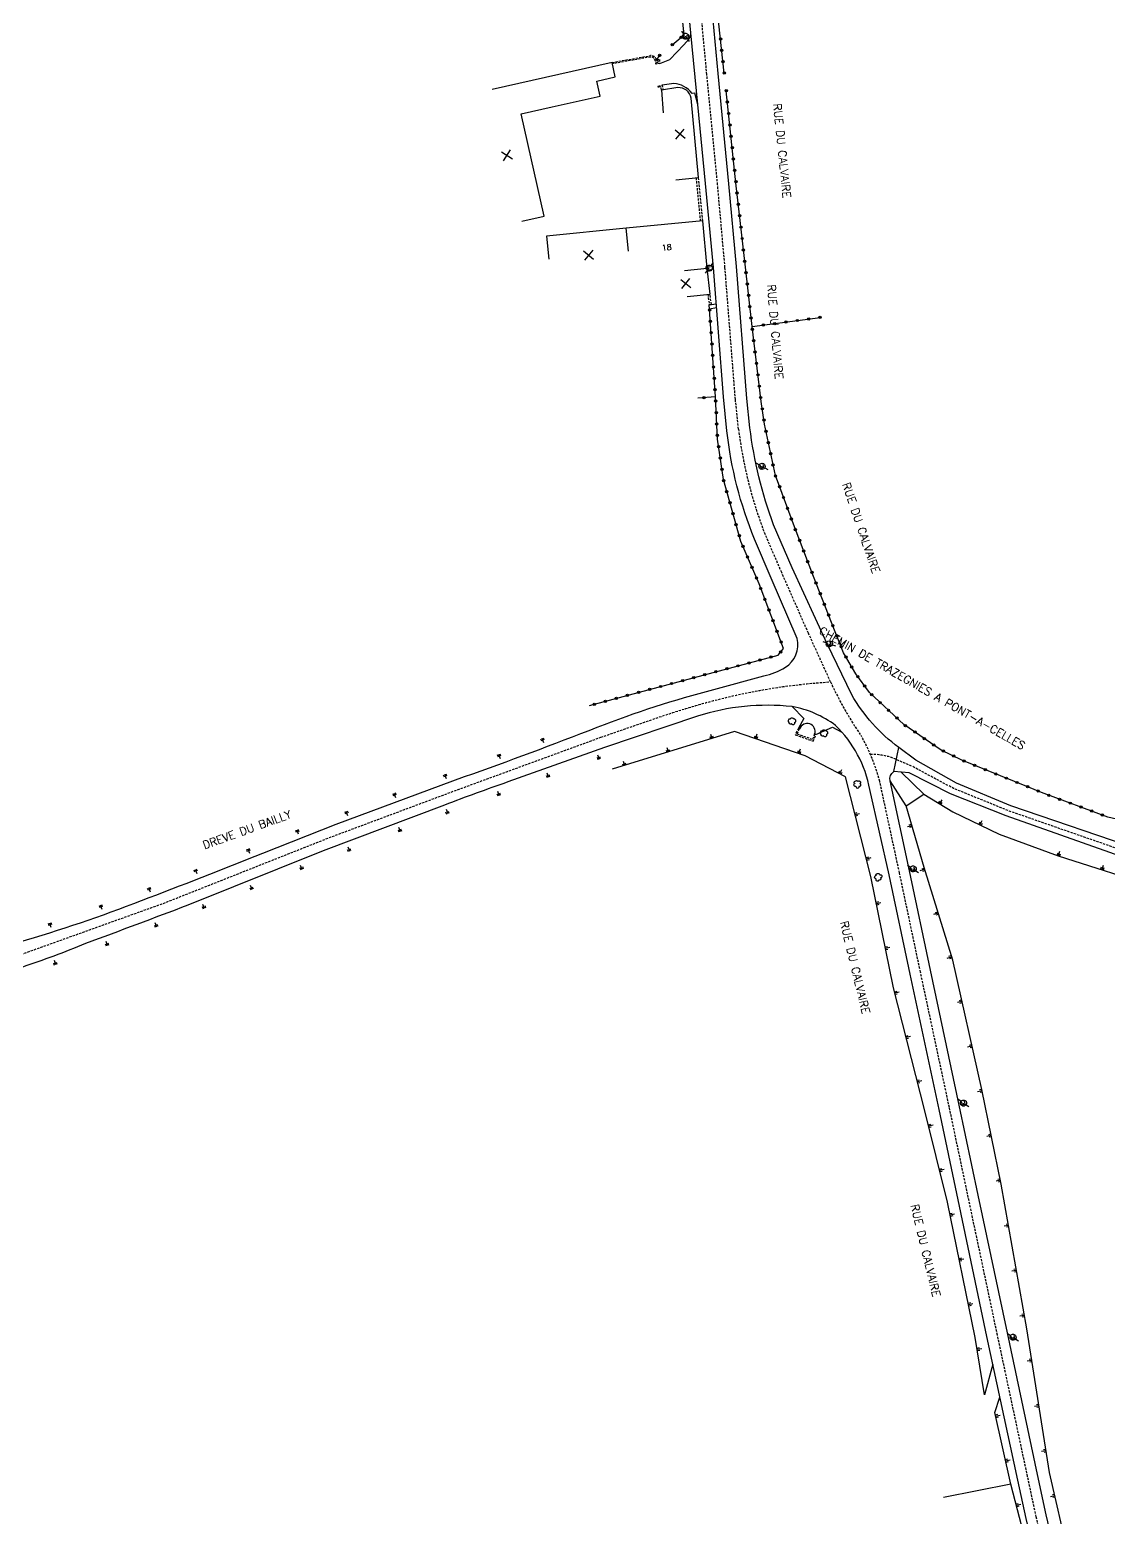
# Model space of a CAD drawing. Header units: millimetres. Extents: x 147000 to 148000, y 130000 to 131001.
# Drawn here: x 147288.9 to 147524.8, y 130413 to 130738.3 of the extents above; entities that cross this region are included whole.
import ezdxf
from ezdxf.enums import TextEntityAlignment as Align

# ---------------------------------------------------------------- set-up
doc = ezdxf.new("R2010")
doc.units = ezdxf.units.MM
doc.linetypes.add('DASHED', pattern=[0.75, 0.5, -0.25])
doc.layers.get('0').update_dxf_attribs({"linetype": 'CONTINUOUS'})
for name, color, linetype in [('W0001', 6, 'DASHED'), ('W0008', 7, 'CONTINUOUS'), ('W0100', 7, 'CONTINUOUS'), ('W0112', 1, 'DASHED'), ('W0211', 2, 'CONTINUOUS'), ('W0300', 7, 'CONTINUOUS'), ('W0322', 7, 'CONTINUOUS'), ('W0330', 7, 'CONTINUOUS'), ('W0334', 7, 'CONTINUOUS'), ('W0471', 7, 'CONTINUOUS'), ('W0989', 7, 'CONTINUOUS'), ('W0991', 7, 'CONTINUOUS'), ('W1102', 7, 'CONTINUOUS')]:
    doc.layers.add(name, color=color, linetype=linetype)
doc.styles.get("Standard").update_dxf_attribs({"font": 'romans.shx', "width": 0.85})

# ---------------------------------------------------------------- blocks, each defined once
blk = doc.blocks.new('t322o')
at = {"color": 0, "linetype": 'Continuous'}
for radius in [0.25, 0.15]:
    blk.add_circle((0, 0), radius, dxfattribs=at)
blk = doc.blocks.new('t991o')
at = {"color": 0, "linetype": 'Continuous'}
for p, q in [((-1, 1), (1, -1)), ((-1, -1), (1, 1))]:
    blk.add_line(p, q, dxfattribs=at)
blk = doc.blocks.new('t211o')
at = {"color": 0, "linetype": 'Continuous'}
for p, q in [((-0.29, 0.5), (-0.29, 0)), ((0, 1), (0, 0)), ((0.29, 0.5), (0.29, 0))]:
    blk.add_line(p, q, dxfattribs=at)
blk = doc.blocks.new('T471')
for p, q in [((-0.333334, 0.333334), (-0.333334, -0.333334)), ((-0.333334, 0.333334), (0.333334, 0.333334)), ((-0.333334, 0), (0, 0)), ((0.500001, 0.500001), (1.000002, 1.000002)), ((-0.500001, -0.500001), (-1.000002, -1.000002)), ((-0.333334, -0.333334), (0.333334, -0.333334))]:
    blk.add_line(p, q)
blk.add_ellipse((0, 0), major_axis=(0.471405, 0.471405), ratio=1, start_param=5.4977871438, end_param=11.780972451)
blk = doc.blocks.new('T300')
for p, q in [((-0.8, 0.51), (-0.86, 0.34)), ((-0.86, 0.34), (-0.86, 0.17)), ((-0.86, 0.17), (-0.74, 0.06)), ((-0.69, 0.63), (-0.8, 0.51)), ((-0.8, -0.06), (-0.74, 0.06)), ((-0.74, 0.06), (-0.69, 0.11)), ((-0.57, 0.69), (-0.69, 0.63)), ((-0.46, 0.69), (-0.57, 0.69)), ((-0.29, 0.63), (-0.46, 0.69)), ((-0.29, 0.63), (-0.17, 0.74)), ((-0.23, 0.57), (-0.29, 0.63)), ((-0.17, 0.74), (-0.06, 0.8)), ((-0.06, 0.8), (0.06, 0.8)), ((0.06, 0.8), (0.23, 0.74)), ((0.23, 0.74), (0.34, 0.63)), ((0.34, 0.63), (0.4, 0.51)), ((0.46, 0.46), (0.34, 0.46)), ((0.4, 0.51), (0.4, 0.46)), ((0.57, 0.4), (0.46, 0.46)), ((0.57, 0.4), (0.69, 0.29)), ((0.69, 0.29), (0.74, 0.17)), ((0.74, 0.06), (0.69, -0.17)), ((0.74, 0.17), (0.74, 0.06)), ((-0.8, -0.17), (-0.8, -0.06)), ((-0.8, -0.23), (-0.8, -0.17)), ((-0.74, -0.34), (-0.8, -0.23)), ((-0.69, -0.4), (-0.74, -0.34)), ((-0.51, -0.46), (-0.69, -0.4)), ((-0.4, -0.46), (-0.51, -0.46)), ((-0.4, -0.46), (-0.34, -0.46)), ((-0.34, -0.46), (-0.34, -0.4)), ((-0.34, -0.51), (-0.34, -0.46)), ((-0.29, -0.63), (-0.34, -0.51)), ((-0.17, -0.74), (-0.29, -0.63)), ((-0.06, -0.8), (-0.17, -0.74)), ((0.06, -0.8), (-0.06, -0.8)), ((0.17, -0.74), (0.06, -0.8)), ((0.23, -0.69), (0.17, -0.74)), ((0.29, -0.46), (0.23, -0.46)), ((0.29, -0.63), (0.23, -0.69)), ((0.46, -0.4), (0.29, -0.46)), ((0.34, -0.51), (0.29, -0.63)), ((0.34, -0.51), (0.34, -0.46)), ((0.57, -0.34), (0.46, -0.4)), ((0.63, -0.29), (0.57, -0.34)), ((0.69, -0.17), (0.63, -0.29))]:
    blk.add_line(p, q)

msp = doc.modelspace()

# ---------------------------------------------------------------- linework, layer by layer
at = {"layer": 'W0001'}
msp.add_lwpolyline([(147511.2, 130403.89), (147509.01, 130413.1), (147507.12, 130421.94), (147500.53, 130452.87), (147494.15, 130482.98), (147490.01, 130502.66), (147483.7, 130532.22), (147479.11, 130553.94), (147474.79, 130573.97, 0.064759), (147470.78, 130583.84, -0.044109), (147464.04, 130595.72), (147459.19, 130606.37), (147453.35, 130619.63), (147449.27, 130629.13, -0.059303), (147443.92, 130651.01), (147443.23, 130657.45), (147440.95, 130686.36), (147439.34, 130704.44), (147436.99, 130728.52), (147434.33, 130756.62)], format="xyb", dxfattribs=at)
at = {"layer": 'W0001', "flags": 128}
for points in [[(147413.81, 130583.61), (147425.22, 130587.56, -0.015778), (147436.75, 130591.16, -0.052593), (147464.04, 130595.72, -39.055925)], [(148000, 130445.1), (147952.24, 130462.27), (147905.66, 130477.12), (147865.86, 130486.45), (147799.95, 130497.52), (147748.27, 130508.81), (147732.17, 130513.96), (147691.84, 130524.98), (147619.39, 130541.65), (147603.65, 130545.09), (147549.84, 130553.67), (147531.59, 130557.56), (147502.95, 130567.53), (147490.93, 130572.42), (147481.93, 130577.21), (147478.39, 130578.76, 0.109593), (147472.76, 130579.85, 5.602792)]]:
    msp.add_lwpolyline(points, format="xyb", dxfattribs=at)
msp.add_lwpolyline([(147216.89, 130520.29), (147235.57, 130523.81), (147255.89, 130527.64), (147286.86, 130536.05), (147318.45, 130547.4), (147346.48, 130558.51), (147354.5, 130561.68), (147381.8, 130571.89), (147413.81, 130583.61), (147413.81, 130583.61)], dxfattribs=at)
at = {"layer": 'W0008'}
for points in [[(147413.03, 130585.82, -0.028429), (147438.53, 130594.08), (147449.41, 130597.04, 0.093247), (147454.16, 130598.92, 0.321902), (147456.7, 130605.23), (147451.05, 130618.42), (147447.4, 130626.96, -0.068872), (147441.37, 130650.6), (147440.63, 130658.02), (147438.41, 130686.31), (147436.71, 130704.74), (147435.03, 130721.99), (147433.52, 130737.65), (147431.68, 130756.74)], [(147513.36, 130404.4), (147511.18, 130413.59), (147509.29, 130422.4), (147502.7, 130453.33), (147496.32, 130483.44), (147492.19, 130503.12), (147485.87, 130532.67), (147481.28, 130554.41), (147477.04, 130574.09, -0.274959), (147477.85, 130576.13), (147478.93, 130581.38, -0.102081), (147468.66, 130592.9), (147463.26, 130604.05), (147455.64, 130620.64), (147451.59, 130630.06, -0.059091), (147446.4, 130651.3), (147445.72, 130657.68), (147443.45, 130686.57), (147441.82, 130704.67), (147439.48, 130728.76), (147436.82, 130756.86)], [(147444.62, 130300.99), (147478.14, 130297.79), (147487.15, 130297.39, 0.135638), (147506.82, 130304.56, 0.150808), (147521.36, 130323.49, 0.127704), (147522.71, 130345.68), (147515.27, 130377.04), (147508.96, 130403.46), (147506.78, 130412.8), (147504.95, 130421.14), (147498.24, 130452.54), (147491.91, 130482.47), (147487.78, 130502.21), (147481.45, 130531.82), (147476.83, 130553.49), (147472.64, 130572.17, 0.155604), (147465.1, 130586.2, 0.117541), (147455.65, 130590.32, 0.10194), (147434.96, 130588.24), (147414.59, 130581.4)]]:
    msp.add_lwpolyline(points, format="xyb", dxfattribs=at)
at = {"layer": 'W0008', "flags": 128}
for points in [[(147219.04, 130680.29, -0.001145), (147220.77, 130673.75, -0.0104), (147225.21, 130656.55, -0.0529), (147226.93, 130643.71), (147227.01, 130632.25), (147223.53, 130576.53), (147222.43, 130559.54), (147220.94, 130535.35, 0.0935), (147221.12, 130531.6, 0.1585), (147223.61, 130528.57, 0.0817), (147226.69, 130527.13, 0.0522), (147230.04, 130526.56, 0.0442), (147236.29, 130526.78, 0.0282), (147251.25, 130529.28, 0.0148), (147270.74, 130534.34), (147286.55, 130538.8, 0.0214), (147313.38, 130547.9, 0.0038), (147339.88, 130558.23), (147355.93, 130564.57), (147383.97, 130575, 0.009031), (147413.03, 130585.82)], [(147414.59, 130581.4), (147393.49, 130573.83, 0.0087), (147379.63, 130568.79), (147353.07, 130558.79), (147323.51, 130546.89, -0.0032), (147301.12, 130538.49, -0.017), (147287.17, 130533.29, -0.0079), (147277.14, 130530.53, -0.018), (147260.52, 130526), (147234.85, 130520.84), (147225.67, 130519.06, 0.070031), (147223.75, 130518.36, 0.070031)]]:
    msp.add_lwpolyline(points, format="xyb", dxfattribs=at)
at = {"layer": 'W0008'}
for points in [[(148000, 130446.34), (147952.75, 130463.41), (147906, 130478.25), (147865.7, 130487.6), (147799.84, 130498.69), (147748.54, 130509.89), (147732.83, 130514.93), (147691.98, 130526.28), (147619.49, 130542.78), (147603.54, 130546.24), (147550.08, 130554.88), (147532.08, 130558.81), (147503.48, 130568.62), (147491.59, 130573.56), (147482.67, 130578.58), (147478.93, 130581.38)], [(148000, 130443.86), (147951.74, 130461.12), (147905.32, 130476), (147866.01, 130485.3), (147800.07, 130496.35), (147748.01, 130507.73), (147731.51, 130512.99), (147691.7, 130523.68), (147619.29, 130540.52), (147603.76, 130543.94), (147549.6, 130552.46), (147531.11, 130556.32), (147502.42, 130566.44), (147490.27, 130571.27), (147481.19, 130575.85), (147477.85, 130576.13)]]:
    msp.add_lwpolyline(points, dxfattribs=at)
at = {"layer": 'W0100'}
for points in [[(147396.51, 130696.44), (147401.39, 130697.54), (147396.36, 130719.94), (147403.17, 130721.47), (147413.65, 130723.83), (147412.91, 130727.12), (147416.94, 130728.02), (147416.27, 130731.18), (147390.03, 130725.29)], [(147432.7, 130680.02), (147437.68, 130680.54), (147437.09, 130686.19), (147436.09, 130696.52), (147419.38, 130694.91), (147401.9, 130693.16), (147402.4, 130688.18)]]:
    msp.add_lwpolyline(points, dxfattribs=at)
msp.add_lwpolyline([(147430.19, 130705.54), (147435.17, 130706.01), (147433.53, 130723.37, 0.393556), (147430.64, 130725.67), (147427.04, 130725.13), (147427.41, 130720.13)], format="xyb", dxfattribs=at)
at = {"layer": 'W0112'}
msp.add_lwpolyline([(147416.27, 130731.18), (147424.66, 130732.67, -0.333581), (147425.96, 130731.79), (147426.6, 130731.85), (147426.71, 130730.97), (147425.84, 130730.83), (147425.8, 130731.12), (147426.38, 130731.22), (147426.34, 130731.53), (147425.73, 130731.47, 0.394212), (147424.7, 130732.37), (147416.33, 130730.89)], format="xyb", dxfattribs=at)
for points in [[(147427.1, 130725.14), (147426.97, 130725.86), (147426.41, 130725.73), (147426.34, 130726.02), (147427.21, 130726.23), (147427.39, 130725.19)], [(147435.62, 130696.48), (147434.7, 130705.97)], [(147436.09, 130696.52), (147435.17, 130706.01)], [(147437.21, 130680.49), (147437.52, 130678.21), (147437.98, 130678.28), (147437.68, 130680.54)]]:
    msp.add_lwpolyline(points, dxfattribs=at)
msp.add_lwpolyline([(147457, 130585.59), (147456.33, 130584.14), (147460.24, 130582.75), (147460.84, 130584.21), (147460.56, 130584.32), (147460.07, 130583.13), (147456.74, 130584.31), (147457.28, 130585.47)], close=True, dxfattribs=at)
at = {"layer": 'W0211'}
for points in [[(147455.65, 130590.32), (147458.18, 130587.69), (147457, 130585.59)], [(147460.84, 130584.21), (147464.49, 130585.83), (147466.51, 130584.72)], [(147497.69, 130439.82), (147495.68, 130452.33), (147489.6, 130481.94), (147484.62, 130501.95), (147477.78, 130528.78), (147472.86, 130553.19), (147467.27, 130574.93), (147458.45, 130579.56), (147443.03, 130584.88), (147416.28, 130576.6)], [(147479.46, 130575.99), (147484.42, 130571.13), (147490.79, 130567.29), (147500.88, 130562.43), (147513.82, 130557.67), (147535.71, 130550.71), (147568.58, 130544.87), (147609.22, 130537.18), (147711.82, 130513.05), (147743.21, 130504.13), (147810.03, 130489.32), (147893.94, 130476.47), (147946.95, 130461.02), (147984.26, 130448.71), (148000, 130443.05)], [(147519.51, 130378.38), (147516.08, 130404.76), (147511.93, 130422.84), (147506.94, 130454.26), (147501.37, 130485.91), (147497.11, 130506.57), (147490.74, 130534.84), (147484.48, 130555.14), (147480.55, 130568.64), (147477.04, 130574.09)], [(147499.52, 130446.55), (147497.69, 130439.82)], [(147515.27, 130377.04), (147508.25, 130401.77), (147503.45, 130420.28), (147499.92, 130435.94), (147501.07, 130439.27)]]:
    msp.add_lwpolyline(points, dxfattribs=at)
at = {"layer": 'W0322'}
for points in [[(147440.79, 130728.87), (147437.79, 130756.56), (147435.23, 130780.52), (147440.99, 130781.61)], [(147429.41, 130735.05), (147432.04, 130737.22), (147430.02, 130756.59), (147427.26, 130780.28), (147391.44, 130772.45)], [(147426.66, 130732.72), (147425.96, 130731.79)], [(147543.49, 130561.82), (147524.66, 130566.15), (147510.14, 130571.53), (147506.95, 130572.85), (147492.74, 130578.61), (147488.2, 130580.82), (147480.03, 130586.41), (147472.52, 130593.4), (147469.56, 130597.45), (147466.88, 130602.07), (147464.93, 130607.02), (147460.3, 130618.76), (147456.12, 130629.63), (147451.97, 130640.82), (147449.6, 130652.08), (147448.84, 130657.07), (147446.87, 130673.4), (147445.34, 130687.03), (147443.36, 130704.84), (147441.23, 130724.99)], [(147411.36, 130590.57), (147452.55, 130601.57), (147453.78, 130603.05), (147448.39, 130617.18), (147444.42, 130626.45), (147440.6, 130639.98), (147439.32, 130648.83), (147438.88, 130658.09), (147437.52, 130678.21)], [(147446.87, 130673.4), (147461.73, 130675.43)], [(147438.88, 130658.09), (147435.02, 130657.78)]]:
    msp.add_lwpolyline(points, dxfattribs=at)
at = {"layer": 'W0330'}
for points in [[(147480.55, 130568.64), (147484.42, 130571.13)], [(147503.45, 130420.28), (147488.73, 130417.37)]]:
    msp.add_lwpolyline(points, dxfattribs=at)
at = {"layer": 'W0334'}
for points in [[(147426.71, 130730.97), (147428.9, 130731.86), (147431.96, 130735.06), (147433.02, 130736.3), (147433.39, 130736.89), (147433.52, 130737.65)], [(147439.1, 130677.5), (147437.58, 130677.23)], [(147437.98, 130678.28), (147439.03, 130678.42)]]:
    msp.add_lwpolyline(points, dxfattribs=at)
for points in [[(147435.03, 130721.99), (147434.34, 130724.49), (147433.74, 130724.42, 0.227584), (147429.75, 130726.55), (147427.21, 130726.23)], [(147460.56, 130584.32, 1), (147457.28, 130585.47, 1)]]:
    msp.add_lwpolyline(points, format="xyb", dxfattribs=at)
at = {"layer": 'W1102'}
for p, q in [((147419.86, 130689.94), (147419.38, 130694.91)), ((147432.12, 130685.67), (147437.09, 130686.19))]:
    msp.add_line(p, q, dxfattribs=at)

# ---------------------------------------------------------------- block references
at = {"layer": 'W0211'}
for p, rotation in [((147400.98, 130583.32), 199.5018256380289), ((147438.09, 130583.36), 17.1984927920491), ((147447.6, 130583.31), 340.9443846969451), ((147391.52, 130579.85), 199.5018256380289), ((147413.41, 130578.85), 18.62652311350493), ((147428.54, 130580.4), 17.1984927920491), ((147457.05, 130580.04), 340.9443846969451), ((147402.32, 130574.87), 18.62652311350493), ((147418.99, 130577.44), 17.1984927920491), ((147465.99, 130575.6), 332.305873366396), ((147379.69, 130575.43), 200.6418793994485), ((147368.64, 130571.32), 200.6418793994485), ((147391.53, 130570.88), 19.98725228754398), ((147487.84, 130569.07), 328.900433815945), ((147358.15, 130567.37), 200.6418793994485), ((147380.32, 130566.91), 19.98725228754398), ((147469.4, 130566.64), 284.417735865114), ((147347.38, 130563.32), 200.6418793994485), ((147369.92, 130563), 20.62733692281398), ((147481.8, 130564.34), 106.255673169749), ((147496.7, 130564.44), 334.3010358318099), ((147358.82, 130558.71), 20.62733692281398), ((147336.67, 130559.15), 201.3528747993249), ((147471.89, 130556.96), 284.417735865114), ((147513.82, 130557.67), 342.3585327641771), ((147325.15, 130554.65), 201.3528747993249), ((147348.46, 130554.74), 21.8336641519292), ((147484.61, 130554.74), 107.115319813666), ((147523.35, 130554.64), 342.3585327641771), ((147314.98, 130550.67), 201.3528747993249), ((147337.51, 130550.36), 21.8336641519292), ((147304.43, 130546.86), 199.4165436416132), ((147327.1, 130546.21), 21.21127226822371), ((147474.07, 130547.2), 281.403794501719), ((147316.65, 130542.16), 21.21127226822371), ((147487.55, 130545.18), 107.115319813666), ((147293.31, 130542.96), 197.0972549884451), ((147305.9, 130538.07), 20.75122348643255), ((147476.04, 130537.4), 281.403794501719), ((147294.57, 130533.89), 18.9369524500815), ((147490.49, 130535.62), 107.115319813666), ((147478.08, 130527.61), 284.296039495679), ((147492.75, 130525.88), 102.697101645126), ((147480.55, 130517.92), 284.296039495679), ((147494.95, 130516.13), 102.697101645126), ((147483.02, 130508.23), 284.296039495679), ((147497.15, 130506.37), 101.67606739041), ((147485.47, 130498.53), 283.986508847646), ((147499.17, 130496.58), 101.67606739041), ((147487.89, 130488.83), 283.986508847646), ((147501.19, 130486.79), 101.67606739041), ((147490.19, 130479.1), 281.5916992555091), ((147502.95, 130476.94), 99.96998948324692), ((147492.2, 130469.3), 281.5916992555091), ((147504.68, 130467.09), 99.96998948324692), ((147494.2, 130459.51), 281.5916992555091), ((147506.41, 130457.24), 99.96998948324692), ((147496.1, 130449.69), 279.120501917194), ((147508.03, 130447.38), 99.031760970288), ((147509.6, 130437.5), 99.031760970288), ((147500.12, 130435.08), 282.692260775001), ((147511.17, 130427.62), 99.031760970288), ((147502.31, 130425.32), 282.692260775001), ((147513.09, 130417.82), 102.925160382716), ((147504.66, 130415.6), 284.5543591261799)]:
    msp.add_blockref('t211o', p, dxfattribs=dict(at, rotation=rotation))
at = {"layer": 'W0300'}
for p, rotation in [((147455.69, 130587.09), 20.9499409331684), ((147462.68, 130584.47), 20.9499409331684), ((147469.88, 130573.45), 127.628000656517), ((147474.47, 130553.1), 104.296039495679)]:
    msp.add_blockref('T300', p, dxfattribs=dict(at, rotation=rotation))
at = {"layer": 'W0322'}
for p, rotation in [((147429.41, 130735.05), 39.5072443436507), ((147431.33, 130736.64), 39.5072443436507), ((147439.98, 130736.33), 96.2033322815199), ((147426.66, 130732.72), 233.022681516162), ((147440.25, 130733.85), 96.2033322815199), ((147440.52, 130731.36), 96.2033322815199), ((147440.79, 130728.87), 96.2033322815199), ((147441.49, 130722.5), 96.02672666282707), ((147441.75, 130720.02), 96.02672666282707), ((147442.02, 130717.53), 96.02672666282707), ((147442.28, 130715.04), 96.02672666282707), ((147442.54, 130712.56), 96.02672666282707), ((147442.8, 130710.07), 96.02672666282707), ((147443.07, 130707.59), 96.02672666282707), ((147443.33, 130705.1), 96.02672666282707), ((147443.6, 130702.62), 96.37178086180572), ((147443.88, 130700.13), 96.37178086180572), ((147444.16, 130697.65), 96.37178086180572), ((147444.44, 130695.16), 96.37178086180572), ((147444.71, 130692.68), 96.37178086180572), ((147444.99, 130690.19), 96.37178086180572), ((147445.27, 130687.71), 96.37178086180572), ((147445.55, 130685.22), 96.38005801874932), ((147445.82, 130682.74), 96.38005801874932), ((147446.1, 130680.25), 96.38005801874932), ((147437.59, 130677.07), 93.86719965654673), ((147446.38, 130677.77), 96.38005801874932), ((147437.76, 130674.58), 93.86719965654673), ((147446.66, 130675.29), 96.38005801874932), ((147449.35, 130673.74), 7.788435876273089), ((147451.82, 130674.08), 7.788435876273089), ((147454.3, 130674.42), 7.788435876273089), ((147456.78, 130674.75), 7.788435876273089), ((147459.25, 130675.09), 7.788435876273089), ((147461.73, 130675.43), 7.788435876273089), ((147437.93, 130672.09), 93.86719965654673), ((147446.94, 130672.8), 96.88125268231326), ((147447.24, 130670.32), 96.88125268231326), ((147438.1, 130669.59), 93.86719965654673), ((147438.27, 130667.1), 93.86719965654673), ((147447.54, 130667.84), 96.88125268231326), ((147438.44, 130664.6), 93.86719965654673), ((147447.84, 130665.36), 96.88125268231326), ((147438.61, 130662.11), 93.86719965654673), ((147448.14, 130662.87), 96.88125268231326), ((147448.44, 130660.39), 96.88125268231326), ((147436.38, 130657.89), 184.570443648402), ((147438.77, 130659.61), 93.86719965654673), ((147438.92, 130657.12), 92.7214270000206), ((147448.74, 130657.91), 96.88125268231326), ((147439.04, 130654.62), 92.7214270000206), ((147449.09, 130655.43), 98.70126151785323), ((147439.16, 130652.12), 92.7214270000206), ((147449.47, 130652.96), 98.70126151785323), ((147449.93, 130650.51), 101.8729645706785), ((147439.28, 130649.63), 92.7214270000206), ((147439.56, 130647.15), 98.2491487072087), ((147450.45, 130648.06), 101.8729645706785), ((147439.92, 130644.67), 98.2491487072087), ((147450.96, 130645.61), 101.8729645706785), ((147440.28, 130642.2), 98.2491487072087), ((147451.48, 130643.17), 101.8729645706785), ((147452, 130640.73), 110.3747505185711), ((147440.67, 130639.73), 105.7662782548999), ((147441.35, 130637.32), 105.7662782548999), ((147452.88, 130638.38), 110.3747505185711), ((147442.03, 130634.92), 105.7662782548999), ((147453.75, 130636.04), 110.3747505185711), ((147442.71, 130632.51), 105.7662782548999), ((147454.62, 130633.7), 110.3747505185711), ((147455.49, 130631.35), 110.3747505185711), ((147443.39, 130630.11), 105.7662782548999), ((147444.07, 130627.7), 105.7662782548999), ((147456.36, 130629.01), 110.9975734227566), ((147444.89, 130625.35), 113.164334624957), ((147457.26, 130626.68), 110.9975734227566), ((147458.16, 130624.34), 110.9975734227566), ((147445.88, 130623.05), 113.164334624957), ((147459.05, 130622.01), 110.9975734227566), ((147446.86, 130620.75), 113.164334624957), ((147447.84, 130618.45), 113.164334624957), ((147459.95, 130619.67), 110.9975734227566), ((147448.78, 130616.14), 110.876713966575), ((147460.86, 130617.35), 111.5474899870876), ((147461.77, 130615.02), 111.5474899870876), ((147449.67, 130613.8), 110.876713966575), ((147450.57, 130611.46), 110.876713966575), ((147462.69, 130612.7), 111.5474899870876), ((147451.46, 130609.13), 110.876713966575), ((147463.61, 130610.37), 111.5474899870876), ((147464.53, 130608.04), 111.5474899870876), ((147452.35, 130606.79), 110.876713966575), ((147465.45, 130605.72), 111.4896145903389), ((147453.14, 130602.28), 50.26653646509421), ((147453.24, 130604.46), 110.876713966575), ((147466.36, 130603.39), 111.4896145903389), ((147441.37, 130598.58), 14.95583263362541), ((147443.78, 130599.23), 14.95583263362541), ((147446.2, 130599.87), 14.95583263362541), ((147448.61, 130600.52), 14.95583263362541), ((147451.03, 130601.16), 14.95583263362541), ((147467.42, 130601.14), 120.1202994857005), ((147468.68, 130598.98), 120.1202994857005), ((147429.29, 130595.36), 14.95583263362541), ((147431.71, 130596), 14.95583263362541), ((147434.12, 130596.65), 14.95583263362541), ((147436.54, 130597.29), 14.95583263362541), ((147438.95, 130597.94), 14.95583263362541), ((147470, 130596.85), 126.1094607785613), ((147471.47, 130594.84), 126.1094607785613), ((147417.22, 130592.13), 14.95583263362541), ((147419.63, 130592.78), 14.95583263362541), ((147422.05, 130593.42), 14.95583263362541), ((147424.46, 130594.07), 14.95583263362541), ((147426.88, 130594.71), 14.95583263362541), ((147473.05, 130592.91), 137.0519471275184), ((147412.38, 130590.84), 14.95583263362541), ((147414.8, 130591.49), 14.95583263362541), ((147474.88, 130591.2), 137.0519471275184), ((147476.71, 130589.5), 137.0519471275184), ((147478.54, 130587.8), 137.0519471275184), ((147480.41, 130586.15), 145.6466731089224), ((147482.48, 130584.74), 145.6466731089224), ((147484.54, 130583.33), 145.6466731089224), ((147486.6, 130581.92), 145.6466731089224), ((147488.71, 130580.58), 153.9946890756375), ((147490.96, 130579.48), 153.9946890756375), ((147493.22, 130578.42), 157.9305374128323), ((147495.53, 130577.48), 157.9305374128323), ((147497.85, 130576.54), 157.9305374128323), ((147500.17, 130575.6), 157.9305374128323), ((147502.48, 130574.66), 157.9305374128323), ((147504.8, 130573.72), 157.9305374128323), ((147507.12, 130572.78), 157.6334120990015), ((147509.43, 130571.83), 157.6334120990015), ((147511.76, 130570.93), 159.6586900530439), ((147514.11, 130570.06), 159.6586900530439), ((147516.45, 130569.2), 159.6586900530439), ((147518.8, 130568.33), 159.6586900530439), ((147521.14, 130567.46), 159.6586900530439), ((147523.48, 130566.59), 159.6586900530439)]:
    msp.add_blockref('t322o', p, dxfattribs=dict(at, rotation=rotation))
msp.add_blockref('t322o', (147441.23, 130724.99), dxfattribs=at)
at = {"layer": 'W0471'}
for p, rotation in [((147432.31, 130736.9), 80.5462255738347), ((147437.5, 130686.21), 7.560641115130599), ((147449.05, 130642.86), 107.017439548922), ((147463.76, 130604.04), 115.803292474805), ((147482.07, 130554.81), 101.934320125254), ((147493.1, 130503.62), 101.855861458958), ((147503.93, 130452.4), 102.021479146248)]:
    msp.add_blockref('T471', p, dxfattribs=dict(at, rotation=rotation))
at = {"layer": 'W0991'}
for p, rotation in [((147431.13, 130715.52), 5.397291974705125), ((147393.27, 130710.87), 12.6658060577757), ((147411.13, 130689.06), 275.7436629105209), ((147432.41, 130682.85), 5.938435904822752)]:
    msp.add_blockref('t991o', p, dxfattribs=dict(at, rotation=rotation))

# ---------------------------------------------------------------- texts
at = {"layer": 'W0989'}
for s, rotation, p in [('RUE DU CALVAIRE', 275.8973, (147453.44, 130711.88)), ('RUE DU CALVAIRE', 274.7412, (147451.94, 130672.29)), ('RUE DU CALVAIRE', 288.6827, (147470.74, 130629.4)), ('CHEMIN DE TRAZEGNIES A PONT-A-CELLES', 330.1604, (147484.09, 130594.35)), ('DREVE DU BAILLY', 19.9116, (147336.43, 130563.41)), ('RUE DU CALVAIRE', 283.545, (147469.42, 130533.27)), ('RUE DU CALVAIRE', 283.545, (147484.82, 130471.37))]:
    msp.add_text(s, height=1.75, rotation=rotation, dxfattribs=at).set_placement(p, align=Align.MIDDLE)
at = {"layer": 'W0991'}
msp.add_text('18', height=1.25, rotation=5.5055, dxfattribs=at).set_placement((147428.22, 130690.74), align=Align.MIDDLE)

doc.saveas('drawing.dxf')
